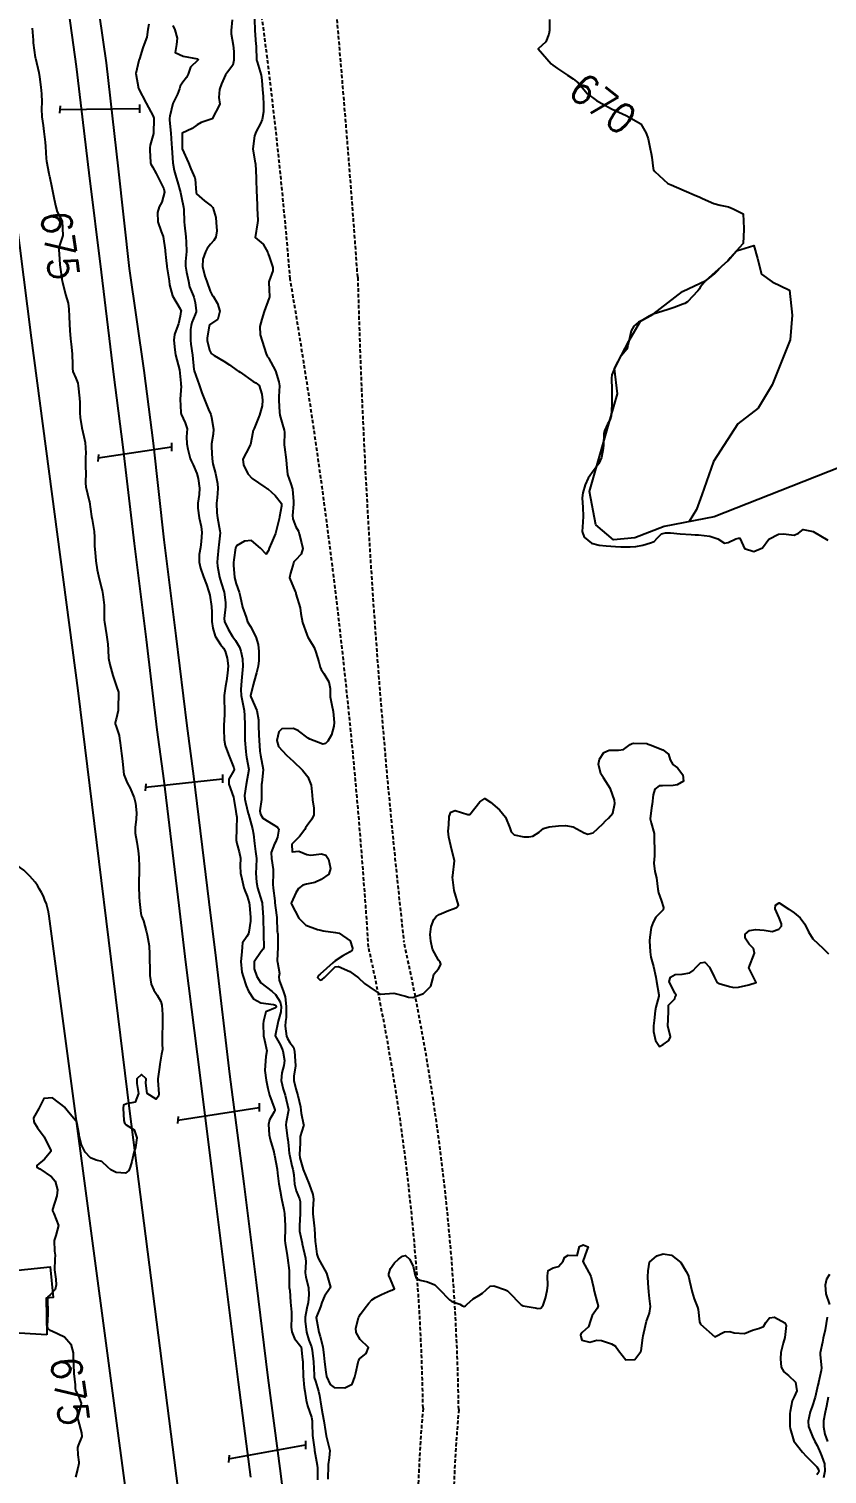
# Model space of a CAD drawing. Header units: metres. Extents: x 292545 to 299085, y 7450245 to 7463078.
# Drawn here: x 296164.6 to 296272.5, y 7455924 to 7456119.5 of the extents above; entities that cross this region are included whole.
import ezdxf
from ezdxf.enums import TextEntityAlignment as Align

# ---------------------------------------------------------------- set-up
doc = ezdxf.new("R2010")
doc.units = ezdxf.units.M
doc.linetypes.add('DASHED', pattern=[0.75, 0.5, -0.25])
for name, color, linetype in [('Cotas', 45, 'Continuous'), ('Curvas de Nivel 1m', 11, 'Continuous'), ('Curvas de Nivel 5m', 15, 'Continuous'), ('Edificações', 30, 'Continuous'), ('Hidrografia', 140, 'Continuous'), ('Linha Férrea', 20, 'Continuous'), ('Pórtico', 62, 'Continuous'), ('Vias Primárias', 230, 'Continuous'), ('Vias Secundárias', 230, 'DASHED')]:
    doc.layers.add(name, color=color, linetype=linetype)
doc.styles.add('Style-STANDARD', font='STANDARD.shx')

msp = doc.modelspace()

# ---------------------------------------------------------------- linework, layer by layer
at = {"layer": 'Curvas de Nivel 1m', "flags": 128}
for points, elevation in [([(296192.07, 7456120.76), (296191.93, 7456119.34), (296191.94, 7456118.87), (296192.18, 7456117.33), (296192.28, 7456116.49), (296192.3, 7456115.33), (296192.13, 7456114.63), (296191.42, 7456113.67), (296191.17, 7456113.34), (296190.62, 7456112.12), (296190.33, 7456111.36), (296190.27, 7456110.25), (296190.38, 7456109.35), (296189.34, 7456107.37), (296187.86, 7456106.86), (296187.33, 7456106.56), (296186.64, 7456106.08), (296185.31, 7456105.41), (296185.28, 7456103.41), (296185.29, 7456103.32), (296186.13, 7456101.4), (296186.47, 7456100.61), (296186.99, 7456099.39), (296187.04, 7456099.19), (296187.18, 7456097.39), (296187.22, 7456097.23), (296188.31, 7456096.27), (296189.2, 7456095.59), (296189.44, 7456095.37), (296189.84, 7456094.02), (296189.9, 7456093.36), (296190, 7456092.2), (296189.86, 7456091.36), (296189.59, 7456090.92), (296189.14, 7456090.43), (296188.66, 7456089.84), (296188.43, 7456089.38), (296188.11, 7456088.39), (296188.03, 7456087.38), (296188.36, 7456086.1), (296188.62, 7456085.37), (296189.06, 7456084.05), (296189.29, 7456083.6), (296189.49, 7456083.36), (296190.08, 7456082.39), (296190.4, 7456081.35), (296190.1, 7456080.27), (296189, 7456079.49), (296188.97, 7456079.41), (296188.95, 7456079.37), (296188.66, 7456077.7), (296188.67, 7456077.37), (296188.97, 7456076.06), (296189.22, 7456075.62), (296189.63, 7456075.36), (296190.95, 7456074.56), (296191.68, 7456074.08), (296192.72, 7456073.32), (296192.85, 7456073.24), (296192.93, 7456073.22), (296193.13, 7456073.11), (296194.92, 7456071.84), (296195.26, 7456071.64), (296195.73, 7456071.29), (296196.07, 7456070.1), (296196.17, 7456069.28), (296196.13, 7456068.53), (296195.77, 7456067.29), (296195.03, 7456065.48), (296194.95, 7456065.3), (296194.92, 7456065.22), (296194.83, 7456064.74), (296194.59, 7456063.52), (296194.52, 7456063.3), (296193.93, 7456062.18), (296193.52, 7456061.31), (296193.57, 7456060.53), (296194.17, 7456059.31), (296194.76, 7456058.68), (296196.49, 7456057.53), (296196.74, 7456057.36), (296196.79, 7456057.33), (296196.86, 7456057.28), (296197.87, 7456056.4), (296198.72, 7456055.33), (296198.75, 7456055.25), (296198.75, 7456055.22), (296198.72, 7456054.97), (296198.45, 7456053.5), (296198.41, 7456053.25), (296198.34, 7456052.9), (296197.93, 7456051.26), (296197.39, 7456050), (296197.05, 7456049.27), (296196.95, 7456048.97), (296196.64, 7456048.48), (296195.9, 7456049.29), (296194.66, 7456050.33), (296193.74, 7456050.23), (296192.66, 7456049.61), (296192.52, 7456049.32), (296192.26, 7456047.69), (296192.24, 7456047.33), (296192.25, 7456046.95), (296192.37, 7456045.32), (296192.59, 7456044.44), (296192.99, 7456043.32), (296193.12, 7456042.76), (296193.46, 7456041.31), (296193.93, 7456039.92), (296194.14, 7456039.3), (296194.52, 7456038.68), (296195.27, 7456037.29), (296195.56, 7456036.22), (296195.66, 7456035.29), (296195.67, 7456034.09), (296195.58, 7456033.29), (296195.35, 7456032.39), (296195.04, 7456031.29), (296194.92, 7456030.8), (296194.54, 7456029.3), (296194.57, 7456029.14), (296195.4, 7456027.29), (296195.61, 7456026.05), (296195.63, 7456025.29), (296195.67, 7456023.97), (296195.69, 7456023.29), (296195.82, 7456021.79), (296195.89, 7456021.28), (296196.27, 7456019.3), (296196.27, 7456019.28), (296196.06, 7456017.5), (296196.04, 7456017.28), (296196.04, 7456015.49), (296196.01, 7456015.28), (296195.79, 7456013.72), (296195.87, 7456013.28), (296196.21, 7456012.74), (296197.59, 7456011.88), (296198.2, 7456011.53), (296198.35, 7456011.26), (296198.18, 7456010.17), (296197.93, 7456009.51), (296197.79, 7456009.26), (296197.35, 7456008.08), (296197.37, 7456007.27), (296197.59, 7456005.8), (296197.6, 7456005.27), (296197.56, 7456003.81), (296197.6, 7456003.27), (296197.81, 7456001.53), (296197.84, 7456001.26), (296198.06, 7455999.6), (296198.09, 7455999.3), (296198.1, 7455999.26), (296198.16, 7455997.39), (296198.19, 7455997.26), (296198.24, 7455997.05), (296198.23, 7455995.26), (296198.15, 7455993.42), (296198.17, 7455993.26), (296198.46, 7455991.74), (296198.37, 7455991.25), (296198.4, 7455990.81), (296199.01, 7455989.24), (296199.22, 7455988.54), (296199.35, 7455987.24), (296199.36, 7455985.77), (296199.29, 7455985.24), (296199.21, 7455984.57), (296199.4, 7455983.24), (296199.53, 7455982.91), (296199.85, 7455982.38), (296200.34, 7455981.73), (296200.47, 7455981.23), (296200.53, 7455980.53), (296200.61, 7455979.23), (296200.4, 7455977.83), (296200.38, 7455977.23), (296200.67, 7455976.12), (296200.93, 7455975.22), (296201.28, 7455973.68), (296201.34, 7455973.22), (296201.37, 7455972.84), (296201.72, 7455971.3), (296201.75, 7455971.21), (296201.75, 7455971.19), (296201.72, 7455971.12), (296201.25, 7455969.66), (296201.24, 7455969.22), (296201.24, 7455968.77), (296201.17, 7455967.22), (296201.22, 7455966.77), (296201.65, 7455965.21), (296202.49, 7455963.2), (296202.97, 7455961.83), (296203.07, 7455961.2), (296202.95, 7455959.83), (296202.96, 7455959.2), (296203.16, 7455957.59), (296203.2, 7455957.19), (296203.28, 7455955.45), (296203.31, 7455955.19), (296203.51, 7455953.74), (296203.68, 7455953.19), (296203.97, 7455952.71), (296204.8, 7455951.18), (296205.35, 7455949.29), (296205.3, 7455949.17), (296204.55, 7455948.07), (296204.2, 7455947.18), (296204.02, 7455946.6), (296203.44, 7455945.19), (296203.44, 7455945.17), (296203.8, 7455943.19), (296203.95, 7455942.61), (296204.32, 7455941.18), (296204.46, 7455940.07), (296204.54, 7455939.18), (296204.71, 7455937.79), (296204.83, 7455937.17), (296205.3, 7455936.11), (296205.84, 7455935.71), (296207.3, 7455935.64), (296208.27, 7455936.16), (296208.66, 7455937.13), (296208.77, 7455937.68), (296209.09, 7455939.12), (296209.15, 7455939.32), (296209.35, 7455939.64), (296210.17, 7455940.3), (296210.48, 7455941.11), (296209.37, 7455942.2), (296208.82, 7455943.13), (296208.81, 7455943.71), (296209.14, 7455945.12), (296209.22, 7455945.32), (296209.42, 7455945.61), (296210.05, 7455946.49), (296210.54, 7455947.11), (296210.97, 7455947.57), (296211.44, 7455947.89), (296212.27, 7455948.27), (296213.46, 7455948.81), (296213.66, 7455948.87), (296214.01, 7455949.06), (296213.48, 7455950.36), (296213.27, 7455950.86), (296213.26, 7455951.07), (296213.49, 7455951.82), (296214.01, 7455952.55), (296214.56, 7455953.06), (296215.09, 7455953.48), (296215.51, 7455953.54), (296216.06, 7455953.04), (296216.56, 7455952.1), (296216.79, 7455951.03), (296216.93, 7455950.48), (296217.47, 7455950.22), (296218.48, 7455950), (296219.47, 7455949.59), (296220.08, 7455948.99), (296221.44, 7455947.55), (296221.79, 7455947.33), (296222.84, 7455946.96), (296223.23, 7455946.76), (296223.43, 7455946.66), (296223.64, 7455946.74), (296223.8, 7455946.95), (296224.68, 7455947.7), (296225.44, 7455948.13), (296225.93, 7455948.45), (296226.43, 7455948.92), (296226.97, 7455949.41), (296227.46, 7455949.44), (296229.05, 7455948.89), (296229.33, 7455948.76), (296229.45, 7455948.65), (296231.17, 7455946.86), (296231.43, 7455946.76), (296233.06, 7455946.47), (296233.43, 7455946.4), (296233.81, 7455946.45), (296234.14, 7455946.82), (296234.47, 7455947.79), (296234.67, 7455948.82), (296234.77, 7455949.51), (296234.74, 7455950.82), (296234.8, 7455951.51), (296235.49, 7455951.87), (296236.22, 7455952.08), (296236.82, 7455952.8), (296237.02, 7455953.28), (296237.51, 7455953.59), (296238.75, 7455953.54), (296239.03, 7455954.77), (296239.54, 7455954.99), (296240.21, 7455954.75), (296240.02, 7455954.26), (296239.5, 7455952.76), (296240.59, 7455950.75), (296240.96, 7455949.25), (296241.02, 7455948.74), (296241.44, 7455947.22), (296241.56, 7455946.74), (296241.55, 7455946.62), (296241.43, 7455946.39), (296240.75, 7455945.42), (296240.52, 7455944.75), (296240.26, 7455943.89), (296239.39, 7455943.16), (296239.22, 7455942.93), (296239.2, 7455942.76), (296239.21, 7455942.59), (296239.38, 7455942.12), (296240.46, 7455941.83), (296241.38, 7455942.1), (296242.04, 7455942.07), (296243.37, 7455941.6), (296243.94, 7455941.28), (296244.33, 7455940.71), (296245.34, 7455939.44), (296246.54, 7455939.49), (296247.36, 7455940.55), (296247.38, 7455940.65), (296247.38, 7455940.67), (296247.62, 7455942.42), (296247.67, 7455942.67), (296247.97, 7455944.1), (296248.12, 7455944.66), (296248.51, 7455945.74), (296248.65, 7455946.65), (296248.51, 7455947.72), (296248.41, 7455948.66), (296248.32, 7455949.8), (296248.31, 7455950.66), (296248.33, 7455951.5), (296248.53, 7455952.65), (296249.51, 7455953.51), (296250.36, 7455953.78), (296251.51, 7455953.61), (296252.76, 7455952.61), (296253.49, 7455951.4), (296253.77, 7455950.88), (296253.86, 7455950.59), (296253.92, 7455950.15), (296254.3, 7455948.59), (296254.55, 7455947.69), (296255.02, 7455946.58), (296255.11, 7455946.26), (296255.29, 7455944.57), (296255.41, 7455944.28), (296257.38, 7455942.55), (296258.68, 7455943.24), (296259.39, 7455943.26), (296259.98, 7455943.11), (296261.39, 7455943.02), (296262.44, 7455943.44), (296263.4, 7455943.71), (296263.93, 7455943.94), (296264.26, 7455944.47), (296264.75, 7455945.13), (296265.41, 7455945.23), (296266.84, 7455944.44), (296267.03, 7455944.07), (296266.85, 7455942.44), (296266.61, 7455941.68), (296266.28, 7455940.45), (296266.24, 7455939.56), (296266.34, 7455938.44), (296266.7, 7455937.82), (296267.32, 7455937.33), (296268.26, 7455936.42), (296268.47, 7455935.24), (296268.08, 7455934.42), (296267.82, 7455933.89), (296267.53, 7455932.43), (296267.52, 7455932.17), (296267.51, 7455930.43), (296267.53, 7455930.14), (296268.06, 7455928.42), (296269.2, 7455926.93), (296269.73, 7455926.4), (296271.18, 7455924.96), (296271.39, 7455924.6), (296271.41, 7455924.39), (296271.37, 7455924.19), (296271.16, 7455923.86)], 672), ([(296195.06, 7456120.86), (296195.14, 7456119.3), (296195.27, 7456117.48), (296195.29, 7456117.29), (296195.3, 7456117.14), (296195.37, 7456115.29), (296195.38, 7456115.24), (296195.43, 7456115.08), (296195.99, 7456113.28), (296196.09, 7456112.6), (296196.17, 7456111.28), (296196.23, 7456110.42), (296196.31, 7456109.28), (296196.3, 7456108.33), (296196.1, 7456107.28), (296195.9, 7456106.72), (296195.32, 7456105.66), (296195.2, 7456105.41), (296195.15, 7456105.29), (296195.06, 7456105.05), (296194.86, 7456103.3), (296195.18, 7456101.39), (296195.2, 7456101.3), (296195.25, 7456100.35), (296195.31, 7456099.37), (296195.31, 7456099.3), (296195.33, 7456097.4), (296195.35, 7456097.3), (296195.41, 7456097.11), (296195.43, 7456095.3), (296195.51, 7456093.63), (296195.49, 7456093.3), (296195.15, 7456091.3), (296196.26, 7456090.41), (296196.86, 7456089.27), (296196.93, 7456089.08), (296197.12, 7456088.62), (296197.55, 7456087.27), (296197.58, 7456086.78), (296197.08, 7456085.44), (296197.02, 7456085.32), (296197.02, 7456085.27), (296197.02, 7456085.22), (296197.06, 7456084.26), (296197.1, 7456083.27), (296197.09, 7456083.23), (296197.05, 7456083.16), (296196.39, 7456081.28), (296196.06, 7456080.24), (296195.8, 7456079.29), (296195.86, 7456078.15), (296196.11, 7456077.28), (296196.64, 7456075.59), (296196.78, 7456075.27), (296196.85, 7456075.17), (296196.95, 7456075.03), (296197.94, 7456073.26), (296198.39, 7456071.78), (296198.44, 7456071.25), (296198.36, 7456069.78), (296198.35, 7456069.26), (296198.46, 7456067.66), (296198.52, 7456067.25), (296198.85, 7456065.99), (296199.09, 7456065.25), (296199.13, 7456064.95), (296199.11, 7456063.25), (296199.13, 7456062.93), (296199.36, 7456061.24), (296199.39, 7456060.63), (296199.53, 7456059.24), (296199.99, 7456058), (296200.23, 7456057.24), (296200.35, 7456055.61), (296200.34, 7456055.23), (296200.23, 7456053.71), (296200.26, 7456053.23), (296200.68, 7456052.14), (296201.01, 7456051.56), (296201.12, 7456051.22), (296201.44, 7456050), (296201.61, 7456049.22), (296201.4, 7456048.46), (296200.63, 7456047.66), (296200.42, 7456047.44), (296200.35, 7456047.23), (296199.97, 7456045.87), (296199.83, 7456045.24), (296200.58, 7456043.39), (296200.65, 7456043.23), (296200.69, 7456043.11), (296201.24, 7456041.22), (296201.34, 7456040.43), (296201.56, 7456039.22), (296202.14, 7456037.58), (296202.3, 7456037.21), (296202.5, 7456036.88), (296203.14, 7456035.85), (296203.37, 7456035.2), (296203.78, 7456033.87), (296203.98, 7456033.19), (296204.1, 7456032.84), (296204.44, 7456032.31), (296205.13, 7456031.17), (296205.32, 7456030.28), (296205.33, 7456029.17), (296205.52, 7456028.04), (296205.71, 7456027.17), (296205.84, 7456025.69), (296205.82, 7456025.17), (296205.51, 7456024.01), (296204.98, 7456023.17), (296204.68, 7456022.83), (296204.34, 7456022.77), (296203.14, 7456023.2), (296202.57, 7456023.43), (296202.35, 7456023.57), (296201.02, 7456024.56), (296200.36, 7456024.85), (296198.78, 7456024.82), (296198.35, 7456024.41), (296198.12, 7456023.25), (296198.33, 7456022.43), (296199.41, 7456021.24), (296199.89, 7456020.82), (296200.31, 7456020.45), (296201.59, 7456019.22), (296202.28, 7456018.33), (296202.74, 7456017.2), (296202.88, 7456015.83), (296202.91, 7456015.2), (296203.1, 7456014.07), (296203.12, 7456013.2), (296202.84, 7456012.58), (296202.2, 7456011.74), (296201.99, 7456011.42), (296201.87, 7456011.21), (296201.17, 7456010.24), (296200.17, 7456009.26), (296200.15, 7456009.23), (296200.15, 7456009.21), (296200.16, 7456008.2), (296201.09, 7456008.29), (296202.16, 7456007.82), (296202.68, 7456007.73), (296204.16, 7456007.89), (296204.71, 7456007.73), (296205.11, 7456007.18), (296205.38, 7456005.92), (296205.12, 7456005.17), (296204.12, 7456004.42), (296203.26, 7456004.05), (296202.11, 7456003.79), (296201.64, 7456003.68), (296201.03, 7456003.22), (296200.67, 7456002.65), (296200.07, 7456001.34), (296200.05, 7456001.25), (296200.05, 7456001.23), (296200.05, 7456001.21), (296200.07, 7456001.11), (296201.07, 7455999.22), (296202.04, 7455998.27), (296203.58, 7455997.65), (296204.04, 7455997.56), (296204.36, 7455997.5), (296206.03, 7455997.25), (296206.52, 7455997.16), (296208.02, 7455996.13), (296208.34, 7455995.14), (296208.27, 7455994.87), (296208, 7455994.65), (296207.05, 7455994.1), (296205.99, 7455993.42), (296205.69, 7455993.16), (296203.97, 7455991.62), (296203.72, 7455991.43), (296203.62, 7455991.19), (296203.96, 7455990.8), (296204.25, 7455990.89), (296204.53, 7455991.18), (296205.98, 7455992.6), (296206.46, 7455992.68), (296207.97, 7455992.01), (296209.13, 7455991.13), (296209.95, 7455990.37), (296210.69, 7455989.86), (296211.79, 7455989.09), (296211.87, 7455989.03), (296211.93, 7455988.99), (296212.11, 7455988.91), (296213.93, 7455989.07), (296215.53, 7455988.64), (296215.93, 7455988.53), (296216.51, 7455988.45), (296217.93, 7455989.02), (296218.94, 7455990.01), (296219.21, 7455991.01), (296219.33, 7455991.64), (296219.97, 7455992.34), (296220.21, 7455992.77), (296220.28, 7455993), (296220.22, 7455993.23), (296219.99, 7455993.52), (296219.15, 7455995.01), (296218.93, 7455996.1), (296218.85, 7455997.01), (296218.96, 7455998.09), (296219.36, 7455999.01), (296219.65, 7455999.41), (296220.06, 7455999.69), (296221.33, 7456000.25), (296222.07, 7456000.52), (296222.41, 7456000.63), (296222.69, 7456000.96), (296222.1, 7456002.97), (296221.88, 7456004.74), (296221.89, 7456004.97), (296222.14, 7456006.97), (296221.66, 7456008.98), (296221.37, 7456010.17), (296221.29, 7456010.98), (296221.35, 7456011.84), (296221.4, 7456012.98), (296221.63, 7456013.57), (296222.23, 7456013.79), (296223.96, 7456013.22), (296224.23, 7456013.24), (296225.58, 7456014.93), (296226.25, 7456015.42), (296227.03, 7456014.91), (296228.23, 7456013.85), (296229.04, 7456012.89), (296229.63, 7456011.45), (296229.81, 7456010.88), (296230.19, 7456010.46), (296231.54, 7456010.21), (296232.19, 7456010.21), (296232.73, 7456010.3), (296233.57, 7456010.84), (296233.9, 7456011.13), (296234.2, 7456011.35), (296234.94, 7456011.56), (296236.2, 7456011.71), (296237.17, 7456011.76), (296238.2, 7456011.58), (296239.7, 7456010.76), (296240.19, 7456010.58), (296240.91, 7456010.75), (296242.21, 7456011.97), (296242.58, 7456012.36), (296242.99, 7456012.72), (296243.54, 7456013.4), (296243.85, 7456014.71), (296243.8, 7456015.16), (296243.24, 7456016.72), (296242.28, 7456018.19), (296241.92, 7456018.74), (296241.6, 7456020.03), (296241.76, 7456020.74), (296242.32, 7456021.61), (296243.08, 7456021.96), (296244.33, 7456021.93), (296244.98, 7456022.05), (296245.92, 7456022.69), (296246.18, 7456022.85), (296246.34, 7456022.87), (296248.18, 7456022.82), (296248.33, 7456022.77), (296248.59, 7456022.66), (296250.33, 7456021.97), (296251.07, 7456021.38), (296251.3, 7456020.63), (296251.68, 7456019.99), (296252.3, 7456019.54), (296253.05, 7456018.6), (296253.14, 7456017.74), (296252.27, 7456017.24), (296251.72, 7456017.17), (296250.27, 7456017.13), (296249.82, 7456017.09), (296249.25, 7456016.65), (296249.03, 7456015.88), (296248.89, 7456014.65), (296248.77, 7456014.12), (296248.62, 7456012.66), (296248.75, 7456012.12), (296249.13, 7456010.65), (296249.15, 7456009.68), (296249.18, 7456008.65), (296249.18, 7456007.63), (296249.1, 7456006.65), (296249.26, 7456005.52), (296249.45, 7456004.65), (296249.63, 7456003.12), (296249.73, 7456002.64), (296250.09, 7456001.66), (296250.41, 7456000.64), (296250.38, 7456000.33), (296250.07, 7456000), (296249.38, 7455999.32), (296249, 7455998.65), (296248.76, 7455997.93), (296248.55, 7455996.65), (296248.54, 7455996.13), (296248.6, 7455994.65), (296248.71, 7455993.93), (296249.07, 7455992.65), (296249.38, 7455991.22), (296249.47, 7455990.64), (296249.76, 7455988.81), (296249.77, 7455988.64), (296249.39, 7455987.17), (296249.28, 7455986.65), (296249.17, 7455985.36), (296249.08, 7455984.65), (296249.07, 7455983.85), (296249.31, 7455982.65), (296249.85, 7455981.86), (296250.39, 7455982.1), (296251.13, 7455982.63), (296251.36, 7455983.14), (296250.99, 7455984.63), (296251.03, 7455985.49), (296251.1, 7455986.63), (296251.1, 7455987.44), (296251.93, 7455988.31), (296252.01, 7455988.55), (296252.03, 7455988.62), (296252.11, 7455988.79), (296251.94, 7455989.04), (296251.19, 7455990.63), (296251.36, 7455991.23), (296251.97, 7455991.58), (296252.94, 7455991.64), (296253.97, 7455991.79), (296254.44, 7455992.12), (296254.84, 7455992.58), (296255.4, 7455993.16), (296255.99, 7455993.24), (296256.65, 7455992.56), (296257.25, 7455991.27), (296257.64, 7455990.55), (296257.95, 7455990.35), (296259.35, 7455989.94), (296259.95, 7455989.81), (296260.57, 7455989.89), (296261.95, 7455990.2), (296262.95, 7455990.48), (296261.98, 7455992.5), (296262.71, 7455994.49), (296262.6, 7455995.09), (296262.01, 7455995.67), (296261.48, 7455996.51), (296261.48, 7455997.06), (296262.04, 7455997.52), (296262.85, 7455997.68), (296264.04, 7455997.56), (296265.12, 7455997.38), (296266.04, 7455997.7), (296266.36, 7455998.14), (296266.4, 7455998.45), (296266.06, 7455999.27), (296265.53, 7456000.46), (296265.57, 7456000.96), (296266.08, 7456001.3), (296267.39, 7456000.44), (296268.07, 7455999.93), (296268.9, 7455999.26), (296269.54, 7455998.41), (296270.04, 7455997.35), (296270.64, 7455996.39), (296272.01, 7455995.1), (296272.72, 7455994.37)], 671), ([(296180.77, 7456120.19), (296180.64, 7456119.47), (296180.52, 7456118.42), (296180.17, 7456117.47), (296179.95, 7456116.98), (296179.52, 7456115.48), (296179.5, 7456115.41), (296179.43, 7456115.27), (296179.01, 7456113.49), (296179.38, 7456111.48), (296180.41, 7456109.47), (296181.35, 7456107.72), (296181.44, 7456107.46), (296181.46, 7456107.33), (296181.4, 7456105.46), (296181.4, 7456105.38), (296181.31, 7456105.07), (296180.96, 7456103.8), (296180.92, 7456103.46), (296180.93, 7456103.11), (296180.99, 7456101.46), (296181.04, 7456101.24), (296181.26, 7456100.86), (296181.77, 7456099.98), (296182.03, 7456099.45), (296182.79, 7456097.88), (296182.88, 7456097.44), (296182.54, 7456096.11), (296182.2, 7456095.45), (296181.94, 7456094.7), (296181.99, 7456093.45), (296182.47, 7456092.13), (296182.72, 7456091.44), (296182.97, 7456089.59), (296182.99, 7456089.44), (296183.11, 7456088.2), (296183.2, 7456087.44), (296183.21, 7456087.33), (296183.55, 7456085.44), (296183.59, 7456084.91), (296183.97, 7456083.43), (296185.04, 7456081.65), (296185.13, 7456081.51), (296185.14, 7456081.42), (296185.13, 7456081.32), (296185.02, 7456080.67), (296184.78, 7456079.65), (296184.7, 7456079.42), (296184.25, 7456078.17), (296184.17, 7456077.43), (296184.3, 7456076.1), (296184.41, 7456075.43), (296184.93, 7456073.42), (296185.1, 7456071.6), (296185.12, 7456071.42), (296185.15, 7456071.18), (296185.03, 7456069.42), (296185.09, 7456067.64), (296185.14, 7456067.42), (296185.69, 7456066.25), (296185.95, 7456065.4), (296185.9, 7456064.34), (296185.91, 7456063.4), (296186.05, 7456062.65), (296186.39, 7456061.4), (296186.5, 7456061.11), (296186.78, 7456060.57), (296187.26, 7456059.39), (296187.44, 7456058.7), (296187.62, 7456057.38), (296187.57, 7456056.55), (296187.43, 7456055.38), (296187.42, 7456054.68), (296187.57, 7456053.38), (296187.86, 7456052.2), (296187.96, 7456051.38), (296187.86, 7456050.18), (296187.76, 7456049.38), (296187.61, 7456048.41), (296187.6, 7456047.39), (296187.78, 7456046.55), (296188.19, 7456045.38), (296188.59, 7456044.37), (296188.92, 7456043.37), (296189.03, 7456042.9), (296189.27, 7456041.36), (296189.29, 7456040.62), (296189.31, 7456039.36), (296189.43, 7456038.45), (296189.74, 7456037.36), (296190.49, 7456036.24), (296190.9, 7456035.76), (296191.13, 7456035.34), (296191.4, 7456034.41), (296191.51, 7456033.34), (296191.44, 7456032.35), (296191.28, 7456031.34), (296191.14, 7456030.62), (296190.96, 7456029.34), (296190.97, 7456028.78), (296191.04, 7456027.34), (296191.01, 7456026.71), (296190.93, 7456025.34), (296190.91, 7456024.79), (296190.97, 7456023.34), (296191.12, 7456022.55), (296191.54, 7456021.34), (296192.3, 7456019.54), (296192.34, 7456019.38), (296192.34, 7456019.33), (296192.29, 7456019.19), (296191.62, 7456018), (296191.61, 7456017.34), (296192.25, 7456015.56), (296192.3, 7456015.33), (296192.55, 7456013.65), (296192.61, 7456013.32), (296192.69, 7456012.85), (296192.63, 7456011.32), (296192.62, 7456009.77), (296192.68, 7456009.32), (296193.01, 7456008.16), (296193.2, 7456007.31), (296193.15, 7456006.3), (296193.2, 7456005.31), (296193.35, 7456004.55), (296193.64, 7456003.31), (296193.75, 7456002.96), (296194.09, 7456002.17), (296194.36, 7456001.3), (296194.42, 7456000.96), (296194.55, 7455999.3), (296194.53, 7455998.81), (296194.3, 7455997.3), (296194.25, 7455997.08), (296194.02, 7455996.74), (296193.46, 7455995.86), (296193.42, 7455995.31), (296193.36, 7455994.67), (296193.21, 7455993.32), (296193.37, 7455991.91), (296193.53, 7455991.31), (296193.94, 7455990.05), (296194.26, 7455989.31), (296194.93, 7455988.3), (296195.92, 7455987.75), (296197.65, 7455987.53), (296197.91, 7455987.42), (296197.98, 7455987.33), (296197.99, 7455987.26), (296197.99, 7455987.18), (296197.91, 7455987.07), (296196.62, 7455986.55), (296196.3, 7455985.28), (296196.27, 7455984.89), (296196.28, 7455983.28), (296196.42, 7455982.71), (296196.75, 7455981.27), (296196.63, 7455980.47), (296196.5, 7455979.27), (296196.49, 7455978.59), (296196.65, 7455977.27), (296196.88, 7455976.17), (296197.1, 7455975.27), (296197.75, 7455973.55), (296197.83, 7455973.26), (296197.83, 7455973.17), (296197.74, 7455972.99), (296197.09, 7455971.9), (296196.95, 7455971.27), (296197.08, 7455969.89), (296197.21, 7455969.26), (296197.68, 7455967.57), (296197.76, 7455967.26), (296197.79, 7455967.14), (296198.13, 7455965.26), (296198.18, 7455964.71), (296198.38, 7455963.25), (296198.55, 7455962.31), (296198.73, 7455961.25), (296199.04, 7455959.8), (296199.13, 7455959.24), (296199.22, 7455957.58), (296199.23, 7455957.24), (296199.2, 7455955.58), (296199.23, 7455955.24), (296199.51, 7455953.57), (296199.56, 7455953.24), (296199.76, 7455951.51), (296199.77, 7455951.24), (296199.76, 7455949.53), (296199.79, 7455949.24), (296199.85, 7455948.84), (296199.95, 7455947.23), (296200.09, 7455945.9), (296200.08, 7455945.23), (296200.03, 7455943.86), (296200.11, 7455943.23), (296200.47, 7455942.32), (296201.36, 7455941.26), (296201.38, 7455941.21), (296201.58, 7455939.45), (296201.6, 7455939.22), (296201.61, 7455938.94), (296201.66, 7455937.21), (296201.8, 7455935.71), (296201.87, 7455935.21), (296202.08, 7455934), (296202.27, 7455933.21), (296202.78, 7455931.66), (296202.88, 7455931.2), (296202.89, 7455930.84), (296202.92, 7455929.19), (296203.19, 7455927.3), (296203.21, 7455927.19), (296203.21, 7455927.17), (296203.55, 7455925.19), (296203.58, 7455924.77), (296203.62, 7455923.19)], 674), ([(296184.05, 7456119.99), (296184.32, 7456119.43), (296184.6, 7456118.28), (296184.51, 7456117.42), (296184.36, 7456116.34), (296185.44, 7456115.84), (296187.35, 7456115.48), (296187.43, 7456115.43), (296187.47, 7456115.39), (296187.46, 7456115.36), (296187.43, 7456115.31), (296186.44, 7456114.38), (296186.11, 7456113.4), (296185.87, 7456112.94), (296185.4, 7456112.33), (296185.01, 7456111.79), (296184.95, 7456111.42), (296184.67, 7456110.71), (296184.05, 7456109.43), (296183.62, 7456107.71), (296183.59, 7456107.44), (296183.59, 7456107.19), (296183.77, 7456105.43), (296183.86, 7456103.99), (296183.9, 7456103.43), (296183.96, 7456102.75), (296184.04, 7456101.43), (296184.21, 7456100.38), (296184.49, 7456099.42), (296184.67, 7456098.85), (296185.06, 7456097.41), (296185.21, 7456096.73), (296185.47, 7456095.41), (296185.5, 7456095.09), (296185.56, 7456093.41), (296185.62, 7456092.96), (296185.81, 7456091.4), (296185.84, 7456090.7), (296185.86, 7456089.41), (296185.75, 7456088.05), (296185.73, 7456087.41), (296185.89, 7456086.61), (296186.14, 7456085.4), (296186.29, 7456084.63), (296186.83, 7456083.39), (296186.89, 7456083.23), (296187.04, 7456082.52), (296187.2, 7456081.39), (296187.18, 7456081.24), (296187.03, 7456080.88), (296186.61, 7456079.79), (296186.52, 7456079.4), (296186.44, 7456078.84), (296186.41, 7456077.4), (296186.46, 7456076.88), (296186.68, 7456075.39), (296186.89, 7456073.44), (296186.89, 7456073.39), (296186.9, 7456073.36), (296186.93, 7456073.25), (296187.58, 7456071.38), (296187.97, 7456070.3), (296188.3, 7456069.38), (296188.87, 7456068.04), (296189.15, 7456067.37), (296189.26, 7456066.97), (296189.51, 7456065.36), (296189.5, 7456064.7), (296189.28, 7456063.37), (296189.25, 7456062.92), (296189.33, 7456061.36), (296189.45, 7456060.69), (296189.81, 7456059.36), (296190.09, 7456058.02), (296190.13, 7456057.36), (296190.02, 7456056.07), (296189.95, 7456055.36), (296189.99, 7456054.07), (296190.08, 7456053.36), (296190.41, 7456051.62), (296190.42, 7456051.35), (296190.27, 7456049.74), (296190.23, 7456049.35), (296190.07, 7456047.91), (296190.04, 7456047.36), (296190.08, 7456046.82), (296190.35, 7456045.35), (296190.59, 7456044.56), (296190.96, 7456043.34), (296191.14, 7456041.93), (296191.14, 7456041.34), (296190.96, 7456039.76), (296191.01, 7456039.34), (296191.52, 7456038.33), (296192.12, 7456037.33), (296192.27, 7456037.1), (296192.5, 7456036.79), (296193.05, 7456035.88), (296193.25, 7456035.32), (296193.46, 7456034.3), (296193.51, 7456033.31), (296193.43, 7456032.33), (296193.34, 7456031.32), (296193.24, 7456030.13), (296193.26, 7456029.32), (296193.5, 7456028.21), (296193.68, 7456027.31), (296193.72, 7456026.65), (296193.78, 7456025.31), (296193.78, 7456024.73), (296193.76, 7456023.31), (296193.89, 7456021.74), (296193.95, 7456021.31), (296194.01, 7456021), (296194.29, 7456019.3), (296193.93, 7456017.31), (296193.73, 7456015.82), (296193.78, 7456015.31), (296193.85, 7456014.92), (296194.22, 7456013.37), (296194.24, 7456013.3), (296194.25, 7456013.27), (296194.83, 7456011.29), (296194.93, 7456010.55), (296195.06, 7456009.29), (296195.22, 7456008.23), (296195.33, 7456007.29), (296195.31, 7456006.11), (296195.27, 7456005.29), (296195.34, 7456004.06), (296195.5, 7456003.29), (296196.08, 7456001.42), (296196.12, 7456001.28), (296196.13, 7456001.22), (296196.25, 7455999.28), (296196.26, 7455999.07), (296196.3, 7455997.28), (296196.3, 7455997), (296196.33, 7455995.28), (296196.26, 7455995.01), (296196, 7455994.7), (296195.05, 7455993.29), (296195.03, 7455992.35), (296195.4, 7455991.29), (296195.95, 7455990.45), (296197.46, 7455989.26), (296197.93, 7455988.88), (296198.55, 7455987.89), (296198.67, 7455987.25), (296198.62, 7455986.53), (296198.3, 7455985.25), (296197.88, 7455983.27), (296198.61, 7455982.01), (296198.92, 7455981.25), (296199.12, 7455979.95), (296199.06, 7455979.25), (296198.78, 7455978.27), (296198.69, 7455977.25), (296198.97, 7455976.05), (296199.23, 7455975.25), (296199.69, 7455973.3), (296199.69, 7455973.24), (296199.36, 7455971.61), (296199.33, 7455971.24), (296199.56, 7455969.38), (296199.58, 7455969.24), (296199.69, 7455968.45), (296199.79, 7455967.36), (296199.81, 7455967.24), (296200.14, 7455965.71), (296200.27, 7455965.23), (296200.41, 7455964.46), (296200.5, 7455963.23), (296200.72, 7455962.33), (296201.16, 7455961.22), (296201.24, 7455960.85), (296201.25, 7455959.21), (296201.16, 7455957.61), (296201.15, 7455957.22), (296201.18, 7455956.84), (296201.51, 7455955.21), (296201.53, 7455955.14), (296201.96, 7455953.21), (296202.01, 7455952.7), (296201.94, 7455951.21), (296202.03, 7455950.65), (296202.39, 7455949.2), (296202.42, 7455948.23), (296202.33, 7455947.2), (296202.18, 7455946.45), (296201.94, 7455945.2), (296201.92, 7455944.69), (296202.13, 7455943.2), (296202.45, 7455942.12), (296202.8, 7455941.2), (296202.9, 7455940.74), (296203.04, 7455939.19), (296203.13, 7455937.38), (296203.14, 7455937.19), (296203.16, 7455937.04), (296203.31, 7455936.56), (296203.73, 7455935.19), (296203.85, 7455934.62), (296204.1, 7455933.18), (296204.3, 7455932.14), (296204.47, 7455931.18), (296204.67, 7455929.73), (296204.76, 7455929.17), (296205.2, 7455927.55), (296205.26, 7455927.17), (296205.18, 7455926.2), (296205.06, 7455925.28), (296205.06, 7455925.17), (296205.02, 7455923.3)], 673), ([(296272.87, 7455950.98), (296272.48, 7455950.37), (296272.29, 7455949.56), (296272.37, 7455948.37), (296272.87, 7455946.94)], 671), ([(296272.57, 7455945.21), (296272.43, 7455944.37), (296272.28, 7455943.48), (296272.02, 7455942.37), (296271.91, 7455941.84), (296271.63, 7455940.38), (296271.62, 7455940.11), (296271.77, 7455938.38), (296271.73, 7455937.98), (296271.38, 7455936.38), (296271.37, 7455936.32), (296271.31, 7455936), (296270.93, 7455934.39), (296270.53, 7455933.14), (296270.27, 7455932.39), (296269.99, 7455931.14), (296270.03, 7455930.4), (296270.57, 7455929.05), (296270.9, 7455928.39), (296271.21, 7455927.83), (296271.65, 7455926.83), (296271.83, 7455926.38), (296272.19, 7455925.38), (296272.26, 7455924.37), (296272.06, 7455923.48)], 671)]:
    msp.add_lwpolyline(points, dxfattribs=dict(at, elevation=elevation))
at = {"layer": 'Curvas de Nivel 5m', "flags": 128}
for points, elevation in [([(296235.01, 7456120.82), (296234.98, 7456119.34), (296234.89, 7456118.83), (296234.51, 7456117.78), (296233.45, 7456116.84), (296235.22, 7456114.82), (296235.43, 7456114.62), (296236.06, 7456114.17), (296237.41, 7456113.29), (296238.21, 7456112.79), (296238.88, 7456112.26), (296239.39, 7456111.6), (296240.12, 7456110.76), (296241.37, 7456109.83), (296242.06, 7456109.43), (296243.36, 7456108.72), (296245.35, 7456107.83), (296247.33, 7456106.68), (296248.08, 7456105.43), (296248.35, 7456104.66), (296248.62, 7456103.33), (296248.75, 7456102.66), (296248.82, 7456102.2), (296249.01, 7456100.65), (296249.07, 7456100.46), (296249.26, 7456100.25), (296251.01, 7456098.63), (296251.24, 7456098.51), (296251.43, 7456098.44), (296253.23, 7456097.68), (296254.86, 7456096.95), (296255.22, 7456096.8), (296255.7, 7456096.58), (296257.21, 7456095.91), (296258.07, 7456095.69), (296259.2, 7456095.46), (296259.84, 7456095.17), (296261.19, 7456094.51), (296261.29, 7456092.51), (296261.29, 7456092.38), (296261.21, 7456090.51), (296261.17, 7456090.49), (296261.14, 7456090.46), (296259.42, 7456088.54), (296259.29, 7456088.36), (296259.12, 7456088.14), (296258.26, 7456087.4), (296257.51, 7456086.56), (296257.28, 7456086.36), (296257.09, 7456086.24), (296256.15, 7456085.51), (296255.39, 7456084.58), (296255.27, 7456084.38), (296255.07, 7456084.11), (296253.66, 7456082.6), (296253.29, 7456082.37), (296253.05, 7456082.28), (296251.84, 7456081.82), (296251.04, 7456081.55), (296250.34, 7456081.33), (296249.03, 7456080.92), (296248.84, 7456080.84), (296248.49, 7456080.67), (296247.55, 7456080.14), (296247.01, 7456079.84), (296246.38, 7456079.31), (296246.05, 7456078.69), (296245.84, 7456077.85), (296245.6, 7456076.69), (296245.45, 7456076.22), (296244.97, 7456075.6), (296244.55, 7456075.11), (296244.34, 7456074.71), (296243.8, 7456073.57), (296243.44, 7456072.72), (296243.38, 7456072.27), (296243.42, 7456070.72), (296243.42, 7456069.25), (296243.41, 7456068.72), (296243.32, 7456067.17), (296243.21, 7456066.73), (296243.09, 7456066.49), (296242.85, 7456066.04), (296242.43, 7456065.14), (296242.35, 7456064.73), (296242.31, 7456063.25), (296242.26, 7456062.74), (296242.02, 7456061.52), (296241.67, 7456060.74), (296241.29, 7456060.24), (296240.77, 7456059.53), (296240.45, 7456059.07), (296240.24, 7456058.76), (296239.82, 7456057.83), (296239.48, 7456056.77), (296239.42, 7456056.09), (296239.5, 7456054.77), (296239.54, 7456053.61), (296239.51, 7456052.77), (296239.42, 7456051.51), (296239.66, 7456050.77), (296240.66, 7456049.95), (296241.72, 7456049.68), (296242.66, 7456049.59), (296243.9, 7456049.48), (296244.65, 7456049.45), (296245.9, 7456049.44), (296246.65, 7456049.48), (296247.64, 7456049.69), (296248.66, 7456049.98), (296249.15, 7456050.17), (296249.6, 7456050.65), (296250.14, 7456051.19), (296250.68, 7456051.35), (296251.38, 7456051.33), (296252.68, 7456051.19), (296254.17, 7456051.1), (296254.68, 7456051.09), (296255.16, 7456051.07), (296256.68, 7456050.88), (296257.77, 7456050.55), (296258.66, 7456049.94), (296259.17, 7456050.03), (296260.19, 7456050.52), (296260.57, 7456050.62), (296260.67, 7456050.64), (296260.76, 7456050.61), (296260.78, 7456050.52), (296261.38, 7456049.24), (296262.65, 7456048.84), (296263.83, 7456049.3), (296264.66, 7456050.47), (296265.96, 7456051.17), (296266.67, 7456051.22), (296268.07, 7456051.03), (296268.68, 7456051.31), (296269.31, 7456051.78), (296270.68, 7456051.51), (296272.66, 7456050.37)], 670), ([(296165.01, 7456119.65), (296165.12, 7456118), (296165.14, 7456117.65), (296165.41, 7456115.68), (296165.41, 7456115.65), (296165.43, 7456115.57), (296165.9, 7456113.65), (296166, 7456113.05), (296166.18, 7456111.64), (296166.28, 7456110.73), (296166.32, 7456109.64), (296166.27, 7456108.73), (296166.32, 7456107.64), (296166.49, 7456106.48), (296166.59, 7456105.64), (296166.75, 7456104.19), (296166.8, 7456103.63), (296166.89, 7456102.02), (296166.92, 7456101.63), (296167.25, 7456099.96), (296167.31, 7456099.7), (296167.33, 7456099.63), (296167.68, 7456098.08), (296167.77, 7456097.62), (296167.9, 7456096.93), (296168.15, 7456095.62), (296168.38, 7456094.8), (296169.03, 7456093.6), (296169.07, 7456093.5), (296169.15, 7456091.6), (296168.64, 7456090.1), (296168.6, 7456089.61), (296168.63, 7456089.12), (296168.76, 7456087.61), (296169, 7456085.7), (296169.01, 7456085.61), (296169.08, 7456085.25), (296169.51, 7456083.6), (296169.86, 7456082.42), (296169.98, 7456081.6), (296170.01, 7456080.6), (296170.05, 7456079.59), (296170.11, 7456078.71), (296170.2, 7456077.59), (296170.27, 7456076.89), (296170.43, 7456075.59), (296170.47, 7456074.06), (296170.46, 7456073.59), (296170.52, 7456073.18), (296170.92, 7456072.26), (296171.18, 7456071.58), (296171.24, 7456071.25), (296171.42, 7456069.57), (296171.46, 7456069), (296171.44, 7456067.57), (296171.48, 7456066.95), (296171.7, 7456065.57), (296171.99, 7456064.4), (296172.17, 7456063.57), (296172.24, 7456062.13), (296172.21, 7456061.57), (296172.22, 7456060.13), (296172.24, 7456059.57), (296172.23, 7456058.09), (296172.28, 7456057.56), (296172.72, 7456055.66), (296172.75, 7456055.56), (296172.75, 7456055.53), (296173.03, 7456053.56), (296173.11, 7456053.14), (296173.39, 7456051.55), (296173.43, 7456050.78), (296173.45, 7456049.55), (296173.5, 7456048.69), (296173.61, 7456047.55), (296173.81, 7456046.35), (296173.98, 7456045.55), (296174.44, 7456043.69), (296174.47, 7456043.54), (296174.58, 7456043.02), (296174.75, 7456041.54), (296174.76, 7456039.76), (296174.76, 7456039.54), (296174.79, 7456039.28), (296175.07, 7456037.53), (296175.25, 7456036.29), (296175.29, 7456035.53), (296175.33, 7456034.39), (296175.49, 7456033.53), (296175.93, 7456032.04), (296176.08, 7456031.52), (296176.42, 7456030.54), (296176.67, 7456029.77), (296176.7, 7456029.52), (296176.63, 7456027.75), (296176.63, 7456027.52), (296176.62, 7456027.29), (296176.37, 7456026.15), (296176.23, 7456025.66), (296176.24, 7456025.52), (296176.36, 7456025.16), (296176.75, 7456023.92), (296176.83, 7456023.51), (296176.91, 7456022.94), (296177.09, 7456021.51), (296177.22, 7456020.43), (296177.32, 7456019.5), (296177.42, 7456018.64), (296177.86, 7456017.5), (296178.26, 7456016.8), (296178.8, 7456015.48), (296178.97, 7456014.75), (296179.11, 7456013.48), (296179.09, 7456012.6), (296178.95, 7456011.48), (296178.95, 7456010.72), (296179.14, 7456009.48), (296179.32, 7456008.32), (296179.41, 7456007.48), (296179.49, 7456006.12), (296179.47, 7456005.48), (296179.43, 7456004.15), (296179.45, 7456003.48), (296179.47, 7456002.09), (296179.5, 7456001.48), (296179.69, 7455999.84), (296179.8, 7455999.47), (296180.05, 7455998.84), (296180.42, 7455997.47), (296180.54, 7455996.95), (296180.81, 7455995.46), (296180.85, 7455994.32), (296180.88, 7455993.46), (296180.9, 7455992.53), (296180.9, 7455991.46), (296181.11, 7455990.29), (296181.46, 7455989.45), (296181.93, 7455988.78), (296182.42, 7455987.94), (296182.54, 7455987.44), (296182.63, 7455986.17), (296182.65, 7455985.44), (296182.64, 7455984.68), (296182.57, 7455983.44), (296182.59, 7455982.18), (296182.63, 7455981.44), (296182.48, 7455980.79), (296182.27, 7455979.45), (296182.23, 7455979.03), (296181.99, 7455977.45), (296181.99, 7455977.25), (296182.14, 7455975.45), (296182.09, 7455975.12), (296181.76, 7455974.71), (296180.54, 7455975.46), (296180.36, 7455976.89), (296180.4, 7455977.46), (296179.8, 7455978.07), (296179.16, 7455977.48), (296179.16, 7455976.85), (296179.38, 7455975.48), (296178.92, 7455974.32), (296177.75, 7455974.06), (296177.36, 7455973.89), (296177.32, 7455973.5), (296177.41, 7455971.82), (296177.47, 7455971.5), (296177.72, 7455971.25), (296178.8, 7455970.57), (296179.14, 7455969.48), (296178.98, 7455968.19), (296178.77, 7455967.48), (296178.46, 7455966.29), (296178.27, 7455965.49), (296178.08, 7455965.06), (296177.64, 7455964.7), (296176.35, 7455964.81), (296175.65, 7455965.15), (296175.25, 7455965.53), (296174.42, 7455966.3), (296173.66, 7455966.47), (296172.88, 7455966.77), (296172.19, 7455967.56), (296171.69, 7455968.55), (296171.38, 7455969.57), (296171.37, 7455969.91), (296171.03, 7455971.58), (296169.74, 7455973.17), (296169.57, 7455973.42), (296169.45, 7455973.59), (296167.76, 7455974.91), (296166.57, 7455974.82), (296165.97, 7455973.64), (296165.91, 7455973.46), (296165.74, 7455973.12), (296165.17, 7455972.2), (296165.21, 7455971.65), (296165.72, 7455970.85), (296166.64, 7455969.63), (296167.54, 7455967.75), (296167.54, 7455967.62), (296166.68, 7455966.61), (296165.65, 7455965.74), (296165.61, 7455965.68), (296165.61, 7455965.64), (296165.65, 7455965.51), (296166.02, 7455965.27), (296167.63, 7455964.2), (296168.12, 7455963.61), (296168.44, 7455962.44), (296168.35, 7455961.61), (296167.73, 7455959.77), (296167.73, 7455959.62), (296167.94, 7455959.25), (296168.54, 7455957.61), (296168.21, 7455956.28), (296167.98, 7455955.61), (296168.03, 7455954.13), (296168.09, 7455953.61), (296168.06, 7455953.06), (296168, 7455951.61), (296168.2, 7455950.34), (296168.26, 7455949.61), (296168.12, 7455948.94), (296167.44, 7455948.22), (296167.1, 7455947.96), (296167.05, 7455947.62), (296167.13, 7455945.91), (296167.13, 7455945.62), (296167.02, 7455944), (296167.12, 7455943.62), (296167.39, 7455943.45), (296167.64, 7455943.37), (296169.38, 7455942.55), (296170.24, 7455941.58), (296170.53, 7455940.4), (296170.56, 7455939.58), (296170.57, 7455938.82), (296170.65, 7455937.58), (296170.81, 7455936.06), (296170.83, 7455935.58), (296170.9, 7455935.19), (296171.28, 7455934.53), (296171.63, 7455933.57), (296171.59, 7455933.24), (296171.25, 7455932.13), (296171.11, 7455931.71), (296171.1, 7455931.57), (296171.15, 7455931.48), (296171.24, 7455931.24), (296171.68, 7455929.57), (296171.73, 7455929.05), (296171.21, 7455927.84), (296171.12, 7455927.57), (296171.19, 7455926.57), (296171.33, 7455925.57), (296171.33, 7455925.41), (296171.17, 7455924.78), (296170.88, 7455923.57)], 675), ([(296272.68, 7455934.37), (296272.46, 7455933.19), (296272.27, 7455932.37), (296272.07, 7455931.2), (296272.05, 7455930.38), (296272.23, 7455929.38), (296272.58, 7455928.37)], 670)]:
    msp.add_lwpolyline(points, dxfattribs=dict(at, elevation=elevation))
at = {"layer": 'Edificações'}
msp.add_lwpolyline([(296166.98, 7455942.83), (296153.5, 7455943.65), (296152.79, 7455952.58), (296158.97, 7455953.08), (296159.17, 7455951.18), (296167.42, 7455952.03), (296167.84, 7455947.88), (296166.88, 7455947.79)], close=True, dxfattribs=at)
at = {"layer": 'Hidrografia', "elevation": 675.41}
msp.add_lwpolyline([(296274.52, 7456060.31), (296267.67, 7456057.61), (296257.27, 7456053.5), (296250.49, 7456052.22), (296246.54, 7456050.66), (296243.67, 7456050.42), (296241.28, 7456052.41), (296240.4, 7456056.94), (296243.21, 7456066.73), (296244.21, 7456070.14), (296243.8, 7456073.57), (296245.72, 7456077.27), (296247.28, 7456079.99), (296249.03, 7456080.92), (296252.98, 7456083.99), (296256.15, 7456085.51), (296259.12, 7456088.14), (296260.28, 7456089.5), (296262.62, 7456090.21), (296263.15, 7456088.46), (296263.69, 7456086.37), (296265.1, 7456085.3), (296267.44, 7456084.18), (296267.83, 7456080.82), (296267.54, 7456077.47), (296265.1, 7456071.37), (296263.2, 7456068.2), (296260.48, 7456066.11), (296257.16, 7456060.99), (296255.6, 7456056.51), (296254.87, 7456054.52), (296253.88, 7456052.86)], dxfattribs=at)
at = {"layer": 'Linha Férrea', "linetype": 'Continuous'}
for points in [[(296169.15, 7456127.53), (296170.93, 7456114.43), (296172.68, 7456100.08), (296174.33, 7456086.61), (296176.01, 7456072.79), (296177.28, 7456062.96), (296178.82, 7456049.89), (296180.42, 7456036.92), (296181.85, 7456024.68), (296182.83, 7456017.81), (296184.82, 7456000.93), (296185.74, 7455993.27), (296187.74, 7455977.58), (296189.56, 7455962.75), (296191.23, 7455949.4), (296192.87, 7455936.44), (296194.52, 7455923.57)], [(296201.02, 7455904.4), (296198.66, 7455924.08), (296196.91, 7455936.99), (296195.36, 7455949.92), (296193.7, 7455963.27), (296191.72, 7455978.09), (296189.88, 7455993.78), (296188.96, 7456001.43), (296186.89, 7456018.42), (296185.98, 7456025.22), (296184.48, 7456037.4), (296182.85, 7456050.39), (296181.42, 7456063.47), (296180.14, 7456073.31), (296178.18, 7456087.12), (296176.69, 7456100.6), (296175.06, 7456114.96), (296173.14, 7456128.08)]]:
    msp.add_lwpolyline(points, dxfattribs=at)
at = {"layer": 'Pórtico'}
for points in [[(296168.79, 7456109.12), (296168.7, 7456108.14)], [(296168.75, 7456108.63), (296179.52, 7456108.75)], [(296179.51, 7456109.32), (296179.52, 7456108.18)], [(296173.98, 7456061.97), (296173.88, 7456060.99)], [(296173.93, 7456061.48), (296183.85, 7456062.97)], [(296183.84, 7456063.54), (296183.86, 7456062.4)], [(296190.74, 7456018.64), (296190.75, 7456017.5)], [(296180.36, 7456017.4), (296180.27, 7456016.42)], [(296180.31, 7456016.91), (296190.75, 7456018.07)], [(296195.69, 7455974.17), (296195.7, 7455973.03)], [(296184.75, 7455972.38), (296184.65, 7455971.4)], [(296184.7, 7455971.89), (296195.7, 7455973.6)], [(296191.58, 7455926.03), (296201.98, 7455927.92)], [(296201.97, 7455928.49), (296201.99, 7455927.35)], [(296191.63, 7455926.52), (296191.54, 7455925.54)]]:
    msp.add_lwpolyline(points, dxfattribs=at)
at = {"layer": 'Vias Primárias'}
for points in [[(296230.8, 7455552.8), (296227.14, 7455578.69), (296222.95, 7455609.32), (296218.46, 7455647.11), (296214.42, 7455680.72), (296209.77, 7455718.05), (296205.97, 7455749.95), (296199.3, 7455801.85), (296192.4, 7455859.6), (296184.77, 7455921.99), (296178.23, 7455973.07), (296171.21, 7456030), (296164.9, 7456077.72), (296158.11, 7456131.33), (296147.39, 7456202.07), (296138.1, 7456253.03), (296131.08, 7456300.18), (296126.28, 7456345.75, -0.455486), (296128.75, 7456349.38, 0.018439), (296147.21, 7456352.41, 0.117824), (296175.42, 7456360.42), (296216.24, 7456374.74), (296257.33, 7456386.86), (296335.17, 7456409.96)], [(296178.28, 7455917), (296167.32, 7455999.49, 0.45956), (296153.93, 7456007.71), (296119.48, 7455993.75), (296047.94, 7455964.64), (296025.41, 7455955.76, 0.453968), (296021.04, 7455943.55), (296047.14, 7455879.01)]]:
    msp.add_lwpolyline(points, format="xyb", dxfattribs=at)
at = {"layer": 'Vias Secundárias'}
for points in [[(296356.19, 7455749.95), (296361.95, 7455725.84, -0.366474), (296352.76, 7455707.65, -0.129366), (296337.33, 7455705.43), (296287.79, 7455706.64, -0.11299), (296240.31, 7455808.05, -0.000154), (296229.25, 7455862.19, -0.091331), (296222.71, 7455932.72, 0.051039), (296215.28, 7455996.09, -0.021235), (296209.04, 7456085.94, 0.00989), (296201.54, 7456168.07)], [(296337.21, 7455700.6), (296285.4, 7455701.87, -0.115287), (296235.58, 7455807.06, -0.000153), (296224.56, 7455861.05, -0.090785), (296217.88, 7455932.9, 0.051045), (296210.51, 7455995.29, 0.025808), (296199.91, 7456085.7, 0.028859), (296188.69, 7456165.64, 0.009877)]]:
    msp.add_lwpolyline(points, format="xyb", dxfattribs=at)

# ---------------------------------------------------------------- texts
at = {"layer": 'Cotas', "style": 'Style-STANDARD'}
for s, rotation, p in [('670', 322.174, (296242.2, 7456109.41, 670)), ('675', 277.8785, (296168.77, 7456090.25, 675)), ('675', 278.0327, (296170.11, 7455935.22, 675))]:
    msp.add_text(s, height=4, rotation=rotation, dxfattribs=at).set_placement(p, align=Align.MIDDLE_CENTER)

doc.saveas('drawing.dxf')
